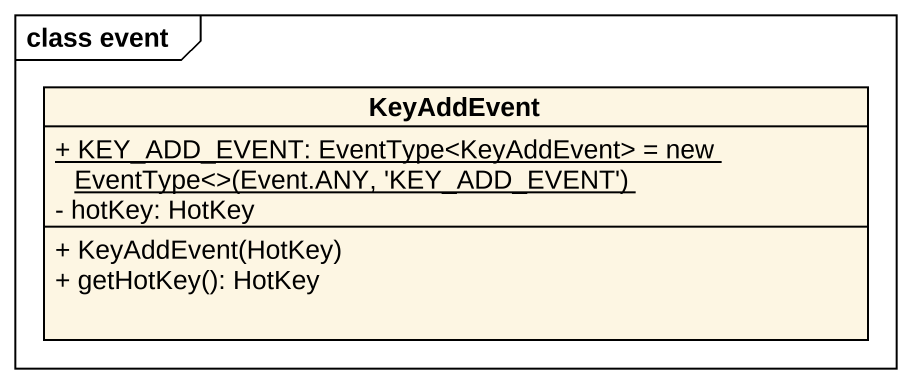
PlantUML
@startuml
mainframe class event
hide circle
hide empty members
skinparam classAttributeIconSize 0
class KeyAddEvent {
  {static} {field} + KEY_ADD_EVENT: EventType<KeyAddEvent> = new EventType<>(Event.ANY, 'KEY_ADD_EVENT')
  - hotKey: HotKey
  + KeyAddEvent(HotKey)
  + getHotKey(): HotKey
}
@enduml
